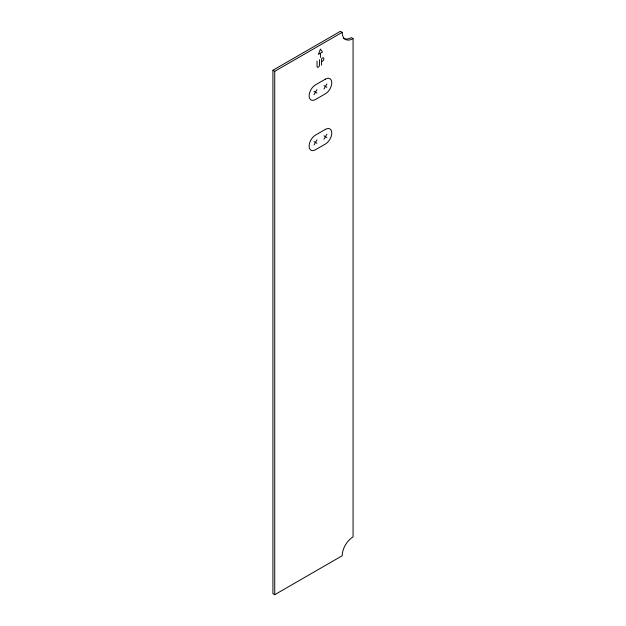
<?xml version="1.0" encoding="UTF-8"?>
<svg xmlns="http://www.w3.org/2000/svg" width="626" height="626" viewBox="0 0 626 626"><rect width="100%" height="100%" fill="white"/><g stroke="black" fill="none" stroke-linecap="round" stroke-linejoin="round"><path stroke-width="0.94" d="M314.002 94.737L316.928 89.667M323.971 88.986L326.897 83.907M314.002 144.974L316.928 139.903M323.971 139.222L326.897 134.152M272.92 70.253L340.395 31.3L342.203 32.349A15.384 8.881 -60 0 0 353.08 38.624L353.08 536.905A15.384 8.881 -60 0 0 342.203 555.747L274.728 594.7L272.92 593.651L272.92 70.253L274.728 71.301L342.203 32.349M320.309 53.28L318.399 54.384L320.449 49.094L322.507 52.013L320.449 53.202L320.449 57.467M321.709 61.638L322.46 61.207A1.98 1.142 -60 0 0 323.861 58.789A1.98 1.142 -60 0 0 322.46 57.983L322.249 58.101A0.962 0.556 -60 0 0 321.568 59.282L321.568 65.198M353.08 38.624L351.272 37.583A15.384 8.881 -60 0 1 343.58 38.343M323.971 85.598L326.897 87.296M314.002 91.357L316.928 93.047M323.971 135.842L326.897 137.532M314.002 141.593L316.928 143.284M319.55 59.658L319.55 64.979A1.776 1.025 -60 0 1 318.298 67.154A1.776 1.025 -60 0 1 317.046 66.426L317.046 61.105M274.728 71.301L274.728 594.7M325.434 79.119L315.465 84.878A8.975 5.18 -60 0 0 309.119 95.864A8.975 5.18 -60 0 0 315.465 99.526L325.434 93.775A8.975 5.18 -60 0 0 331.78 82.781A8.975 5.18 -60 0 0 325.434 79.119M325.434 129.355L315.465 135.114A8.975 5.18 -60 0 0 309.119 146.101A8.975 5.18 -60 0 0 315.465 149.77L325.434 144.011A8.975 5.18 -60 0 0 331.78 133.025A8.975 5.18 -60 0 0 325.434 129.355"/></g></svg>
